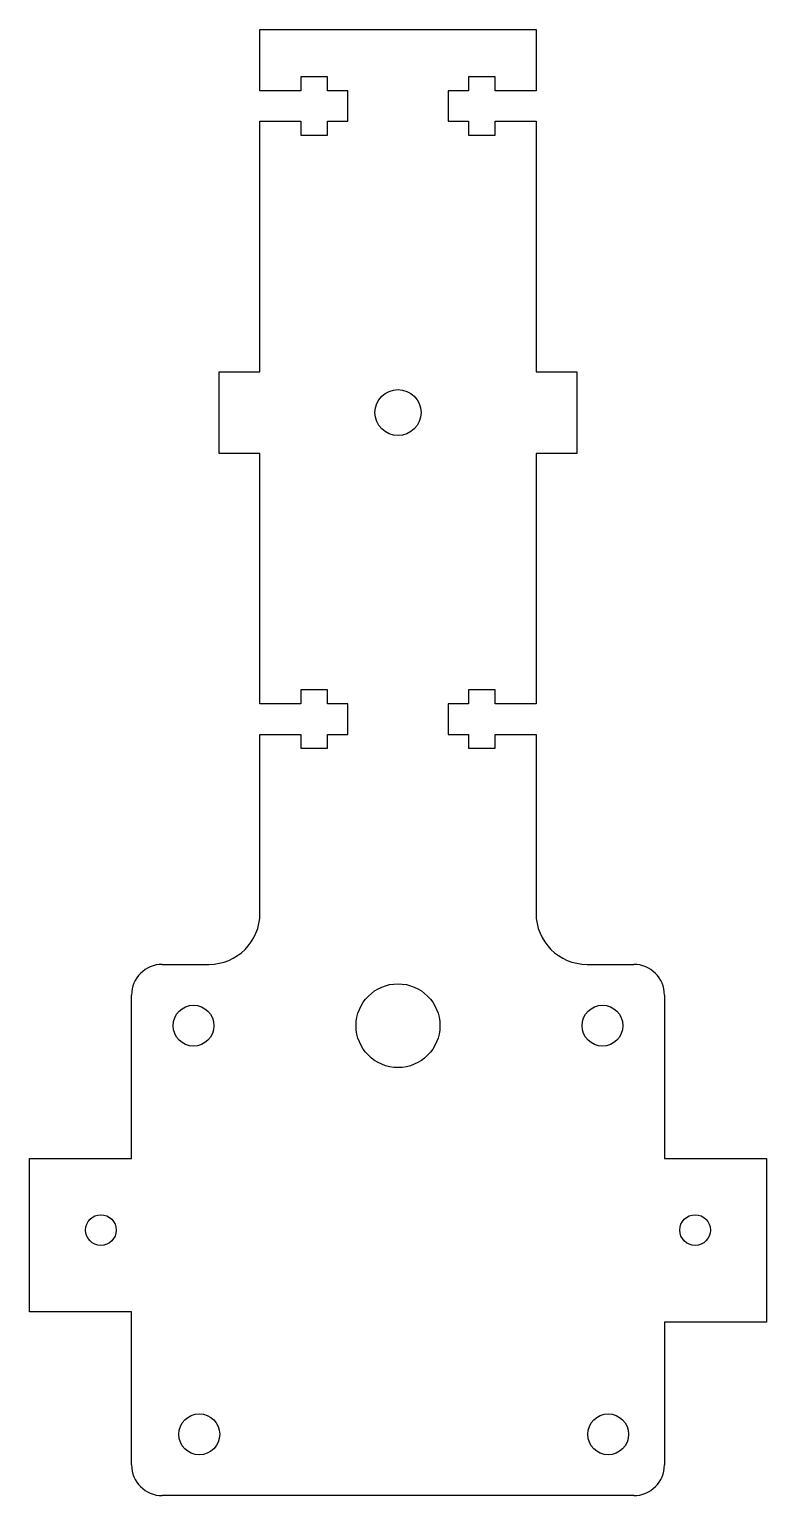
# Model space of a CAD drawing. Header units: millimetres. Extents: x -50 to 23, y -112 to 31.
import ezdxf

# ---------------------------------------------------------------- set-up
doc = ezdxf.new("R2010")
doc.units = ezdxf.units.MM

msp = doc.modelspace()

# ---------------------------------------------------------------- linework, layer by layer
at = {"color": 7, "linetype": 'Continuous', "lineweight": 25}
for p, q in [((-27, 25.36), (-27, 31.36)), ((-27, 31.36), (0, 31.36)), ((0, 31.36), (0, 25.36)), ((-20.4, 26.71), (-23, 26.71)), ((-23, 26.71), (-23, 25.36)), ((-20.4, 25.36), (-20.4, 26.71)), ((-4, 26.71), (-6.6, 26.71)), ((-6.6, 26.71), (-6.6, 25.36)), ((-4, 25.36), (-4, 26.71)), ((-23, 25.36), (-27, 25.36)), ((-18.4, 25.36), (-20.4, 25.36)), ((-18.4, 22.36), (-18.4, 25.36)), ((-6.6, 25.36), (-8.6, 25.36)), ((-8.6, 25.36), (-8.6, 22.36)), ((0, 25.36), (-4, 25.36)), ((-27, -2.14), (-27, 22.36)), ((-27, 22.36), (-23, 22.36)), ((-23, 22.36), (-23, 21.01)), ((-20.4, 21.01), (-20.4, 22.36)), ((-20.4, 22.36), (-18.4, 22.36)), ((-8.6, 22.36), (-6.6, 22.36)), ((-6.6, 22.36), (-6.6, 21.01)), ((-4, 21.01), (-4, 22.36)), ((-4, 22.36), (0, 22.36)), ((0, 22.36), (0, -2.14)), ((-23, 21.01), (-20.4, 21.01)), ((-6.6, 21.01), (-4, 21.01)), ((-31, -10.14), (-31, -2.14)), ((-31, -2.14), (-27, -2.14)), ((0, -2.14), (4, -2.14)), ((4, -2.14), (4, -10.14)), ((-27, -10.14), (-31, -10.14)), ((-27, -34.64), (-27, -10.14)), ((4, -10.14), (0, -10.14)), ((0, -10.14), (0, -34.64)), ((-20.4, -33.29), (-23, -33.29)), ((-23, -33.29), (-23, -34.64)), ((-20.4, -34.64), (-20.4, -33.29)), ((-4, -33.29), (-6.6, -33.29)), ((-6.6, -33.29), (-6.6, -34.64)), ((-4, -34.64), (-4, -33.29)), ((-23, -34.64), (-27, -34.64)), ((-18.4, -34.64), (-20.4, -34.64)), ((-18.4, -37.64), (-18.4, -34.64)), ((-6.6, -34.64), (-8.6, -34.64)), ((-8.6, -34.64), (-8.6, -37.64)), ((0, -34.64), (-4, -34.64)), ((-27, -55.14), (-27, -37.64)), ((-27, -37.64), (-23, -37.64)), ((-23, -37.64), (-23, -38.99)), ((-20.4, -38.99), (-20.4, -37.64)), ((-20.4, -37.64), (-18.4, -37.64)), ((-8.6, -37.64), (-6.6, -37.64)), ((-6.6, -37.64), (-6.6, -38.99)), ((-4, -38.99), (-4, -37.64)), ((-4, -37.64), (0, -37.64)), ((0, -37.64), (0, -55.14)), ((-23, -38.99), (-20.4, -38.99)), ((-6.6, -38.99), (-4, -38.99)), ((-36.56, -60.14), (-32, -60.14)), ((5, -60.14), (9.56, -60.14)), ((-39.56, -79.14), (-39.56, -63.14)), ((12.56, -63.14), (12.56, -79.14)), ((-49.56, -94.14), (-49.56, -79.14)), ((-49.56, -79.14), (-39.56, -79.14)), ((12.56, -79.14), (22.56, -79.14)), ((22.56, -79.14), (22.56, -95.14)), ((-39.56, -94.14), (-49.56, -94.14)), ((-39.56, -109.13), (-39.56, -94.14)), ((22.56, -95.14), (12.56, -95.14)), ((12.56, -95.14), (12.56, -109.13)), ((9.56, -112.13), (-36.56, -112.13))]:
    msp.add_line(p, q, dxfattribs=at)
for centre, radius in [((-13.5, -6.14), 2.25), ((-13.5, -66.14), 4.1), ((-33.5, -66.14), 2), ((6.5, -66.14), 2), ((-42.56, -86.14), 1.5), ((15.56, -86.14), 1.5), ((-32.94, -106.13), 2), ((7.06, -106.13), 2)]:
    msp.add_circle(centre, radius, dxfattribs=at)
for centre, radius, start, end in [((-32, -55.14), 5, 270, 0), ((5, -55.14), 5, 180, 270), ((-36.56, -63.14), 3, 90, 180), ((9.56, -63.14), 3, 0, 90), ((-36.56, -109.13), 3, 180, 270), ((9.56, -109.13), 3, 270, 0)]:
    msp.add_arc(centre, radius, start, end, dxfattribs=at)

doc.saveas('drawing.dxf')
